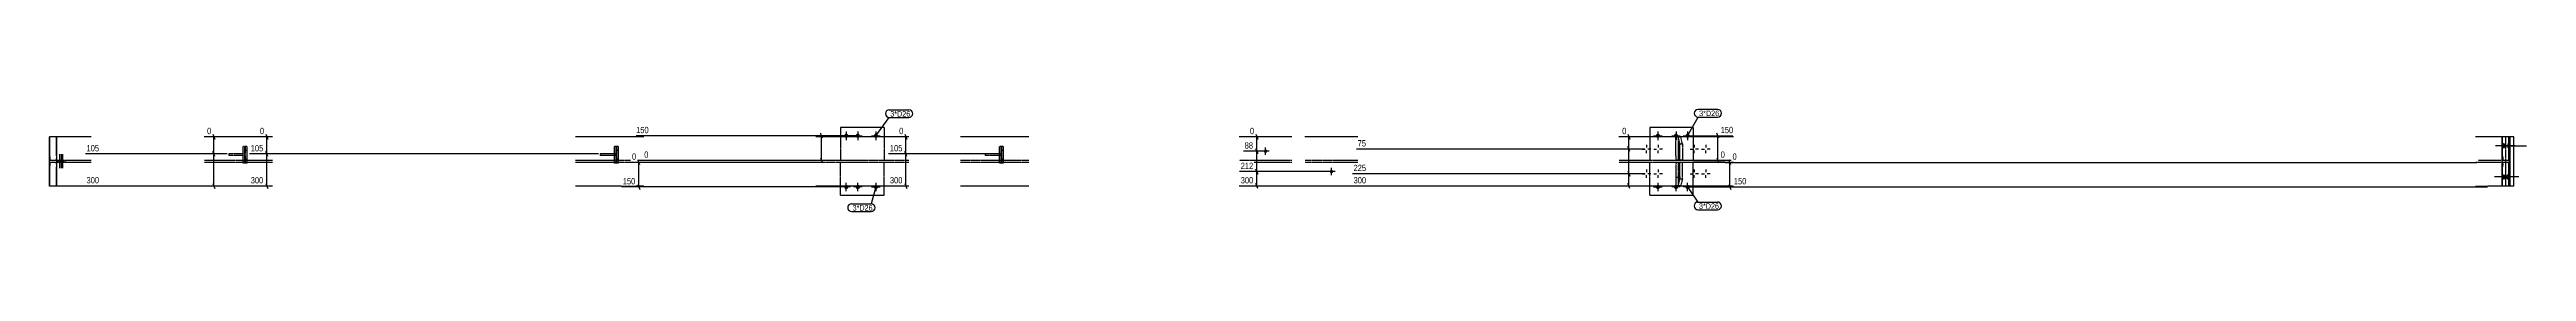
# Model space of a CAD drawing. Header units: millimetres. Extents: x 23 to 83937, y 8 to 4911.
# Drawn here: x 24426 to 39465, y 24 to 647 of the extents above; entities that cross this region are included whole.
import ezdxf

# ---------------------------------------------------------------- set-up
doc = ezdxf.new("R2010")
doc.units = ezdxf.units.MM
doc.linetypes.add('DXK_LINE_DOT2', pattern=[3.9198, 1.9599, -1.9599])
for name, color, linetype in [('MÅLSÆTNING', 7, 'Continuous'), ('STÅL', 7, 'Continuous'), ('TEKST', 7, 'Continuous')]:
    doc.layers.add(name, color=color, linetype=linetype)
doc.styles.add('Arial Narrow', font='ARIALN.TTF', dxfattribs={"height": 0.2})

msp = doc.modelspace()

# ---------------------------------------------------------------- hatches: boundary and pattern name
at = {"layer": 'STÅL', "linetype": 'Continuous'}
for points in [[(29277, 486, -1), (29251, 486, -1)], [(29347, 486, -1), (29321, 486, -1)], [(29457, 486, -1), (29431, 486, -1)], [(34205, 486, -1), (34179, 486, -1)], [(34315, 486, -1), (34289, 486, -1)], [(34385, 486, -1), (34359, 486, -1)], [(31799, 392, -1), (31821, 392, -1)], [(39337, 425), (39337, 422), (39336, 418), (39335, 415), (39334, 413), (39333, 411), (39331, 409), (39329, 409), (39327, 409), (39325, 409), (39323, 411), (39321, 413), (39320, 415), (39319, 418), (39318, 422), (39318, 425), (39318, 428), (39319, 432), (39320, 435), (39321, 437), (39323, 439), (39325, 441), (39327, 441), (39329, 441), (39331, 441), (39333, 439), (39334, 437), (39335, 435), (39336, 432), (39337, 428)], [(39353, 425), (39353, 422), (39353, 418), (39353, 415), (39353, 413), (39352, 411), (39352, 409), (39352, 409), (39351, 409), (39351, 409), (39350, 411), (39350, 413), (39350, 415), (39349, 418), (39349, 422), (39349, 425), (39349, 428), (39349, 432), (39350, 435), (39350, 437), (39350, 439), (39351, 441), (39351, 441), (39352, 441), (39352, 441), (39352, 439), (39353, 437), (39353, 435), (39353, 432), (39353, 428)], [(29251, 174, -1), (29277, 174, -1)], [(29321, 174, -1), (29347, 174, -1)], [(29457, 174, -1), (29431, 174, -1)], [(32199, 268, -1), (32221, 268, -1)], [(34205, 174, -1), (34179, 174, -1)], [(34289, 174, -1), (34315, 174, -1)], [(34359, 174, -1), (34385, 174, -1)], [(39337, 235), (39337, 232), (39336, 228), (39335, 225), (39334, 223), (39333, 221), (39331, 219), (39329, 219), (39327, 219), (39325, 219), (39323, 221), (39321, 223), (39320, 225), (39319, 228), (39318, 232), (39318, 235), (39318, 238), (39319, 242), (39320, 245), (39321, 247), (39323, 249), (39325, 251), (39327, 251), (39329, 251), (39331, 251), (39333, 249), (39334, 247), (39335, 245), (39336, 242), (39337, 238)], [(39360, 235), (39360, 232), (39359, 228), (39358, 225), (39357, 223), (39356, 221), (39354, 219), (39352, 219), (39350, 219), (39349, 219), (39347, 221), (39346, 223), (39344, 225), (39343, 228), (39343, 232), (39343, 235), (39343, 238), (39343, 242), (39344, 245), (39346, 247), (39347, 249), (39349, 251), (39350, 251), (39352, 251), (39354, 251), (39356, 249), (39357, 247), (39358, 245), (39359, 242), (39360, 238)]]:
    msp.add_hatch(color=96, dxfattribs=at).paths.add_polyline_path(points)

# ---------------------------------------------------------------- linework, layer by layer
at = {"layer": 'MÅLSÆTNING', "color": 7, "linetype": 'Continuous'}
for p, q in [((25473, 480), (25383, 480)), ((25418, 495), (25430, 465)), ((25424, 375), (25424, 480)), ((29324, 486), (27988, 486)), ((29119, 471), (29107, 501)), ((29113, 336), (29113, 486)), ((31891, 480), (31715, 480)), ((31750, 495), (31762, 465)), ((34382, 486), (34646, 486)), ((34562, 471), (34550, 501)), ((34556, 336), (34556, 486)), ((25505, 375), (24644, 375)), ((25505, 375), (24644, 375)), ((25430, 360), (25418, 390)), ((25430, 360), (25418, 390)), ((25424, 180), (25424, 375)), ((27759, 375), (25640, 375)), ((25751, 360), (25739, 390)), ((25745, 180), (25745, 375)), ((29094, 324), (27963, 324)), ((28011, 309), (27999, 339)), ((28005, 174), (28005, 324)), ((29107, 351), (29119, 321)), ((30141, 375), (29521, 375)), ((29632, 360), (29620, 390)), ((29626, 180), (29626, 375)), ((34113, 405), (32361, 405)), ((34022, 390), (34010, 420)), ((34016, 255), (34016, 405)), ((34408, 336), (34598, 336)), ((34550, 351), (34562, 321)), ((25489, 180), (24644, 180)), ((25418, 195), (25430, 165)), ((25775, 180), (25640, 180)), ((25739, 195), (25751, 165)), ((29254, 174), (27900, 174)), ((27999, 189), (28011, 159)), ((29636, 180), (29521, 180)), ((29620, 195), (29632, 165)), ((32200, 268), (31651, 268)), ((32223, 180), (31651, 180)), ((31750, 283), (31762, 253)), ((31762, 165), (31750, 195)), ((31756, 180), (31756, 268)), ((34113, 255), (32337, 255)), ((34113, 255), (32337, 255)), ((34092, 180), (32337, 180)), ((34010, 270), (34022, 240)), ((34010, 270), (34022, 240)), ((34022, 165), (34010, 195)), ((34016, 180), (34016, 255)), ((34382, 174), (39228, 174)), ((34622, 189), (34634, 159))]:
    msp.add_line(p, q, dxfattribs=at)
at = {"layer": 'STÅL', "color": 2, "linetype": 'Continuous'}
for p, q in [((24679, 480), (24426, 480)), ((24426, 180), (24426, 480)), ((24429, 363), (24429, 480)), ((24468, 363), (24468, 480)), ((24471, 180), (24471, 480)), ((25780, 480), (25365, 480)), ((28034, 480), (27619, 480)), ((29644, 480), (29079, 480)), ((29494, 536), (29229, 536)), ((29229, 536), (29229, 480)), ((29494, 536), (29494, 480)), ((30372, 480), (29957, 480)), ((31970, 480), (31649, 480)), ((32370, 480), (32049, 480)), ((34651, 480), (33955, 480)), ((34407, 536), (34142, 536)), ((34142, 536), (34142, 480)), ((34407, 536), (34407, 480)), ((39362, 480), (39156, 480)), ((39362, 480), (39364, 480)), ((39362, 180), (39362, 480)), ((39389, 480), (39364, 480)), ((39364, 480), (39364, 180)), ((39389, 180), (39389, 480)), ((24430, 353), (24429, 363)), ((24429, 297), (24430, 307)), ((24430, 344), (24430, 353)), ((24431, 338), (24430, 344)), ((24430, 316), (24431, 322)), ((24430, 307), (24430, 316)), ((24433, 336), (24431, 338)), ((24431, 322), (24433, 324)), ((24465, 336), (24433, 336)), ((24465, 324), (24433, 324)), ((24466, 338), (24465, 336)), ((24465, 324), (24466, 322)), ((24467, 344), (24466, 338)), ((24466, 322), (24467, 316)), ((24468, 353), (24467, 344)), ((24467, 316), (24468, 307)), ((24468, 363), (24468, 353)), ((24468, 307), (24468, 297)), ((24679, 180), (24426, 180)), ((24429, 180), (24429, 297)), ((24468, 180), (24468, 297)), ((25780, 180), (25365, 180)), ((28034, 180), (27619, 180)), ((29644, 180), (29079, 180)), ((29229, 124), (29229, 180)), ((29494, 124), (29494, 180)), ((30372, 180), (29957, 180)), ((31970, 180), (31649, 180)), ((32370, 180), (32049, 180)), ((34651, 180), (33955, 180)), ((34142, 124), (34142, 180)), ((34407, 124), (34407, 180)), ((39362, 180), (39156, 180)), ((39389, 180), (39362, 180)), ((29229, 124), (29494, 124)), ((34142, 124), (34407, 124))]:
    msp.add_line(p, q, dxfattribs=at)
at = {"layer": 'STÅL', "color": 7, "linetype": 'DXK_LINE_DOT2'}
for p, q in [((29229, 480), (29229, 336)), ((29494, 480), (29494, 336)), ((34142, 480), (34142, 336)), ((34301, 364), (34301, 477)), ((34331, 477), (34301, 477)), ((34326, 437), (34316, 477)), ((34316, 364), (34316, 477)), ((34341, 437), (34331, 477)), ((34407, 480), (34407, 336)), ((39315, 480), (39315, 180)), ((39362, 480), (39315, 480)), ((39317, 180), (39317, 480)), ((39320, 363), (39320, 480)), ((39340, 180), (39340, 480)), ((39359, 363), (39359, 480)), ((24679, 336), (24465, 336)), ((24679, 324), (24465, 324)), ((25780, 336), (25365, 336)), ((25780, 324), (25365, 324)), ((25615, 375), (25515, 375)), ((25515, 375), (25515, 365)), ((25615, 365), (25515, 365)), ((25625, 420), (25603, 420)), ((25603, 375), (25603, 420)), ((25603, 365), (25603, 375)), ((25603, 320), (25603, 365)), ((25625, 320), (25603, 320)), ((25613, 320), (25613, 420)), ((25615, 420), (25615, 375)), ((25615, 365), (25615, 375)), ((25615, 365), (25615, 320)), ((25625, 420), (25625, 320)), ((28034, 336), (27619, 336)), ((28034, 324), (27619, 324)), ((27869, 375), (27769, 375)), ((27769, 375), (27769, 365)), ((27869, 365), (27769, 365)), ((27879, 420), (27857, 420)), ((27857, 320), (27857, 420)), ((27857, 365), (27857, 375)), ((27879, 320), (27857, 320)), ((27867, 320), (27867, 420)), ((27869, 420), (27869, 320)), ((27869, 365), (27869, 375)), ((27879, 420), (27879, 320)), ((29229, 336), (29079, 336)), ((29229, 324), (29079, 324)), ((29494, 336), (29229, 336)), ((29494, 324), (29229, 324)), ((29229, 180), (29229, 324)), ((29644, 336), (29494, 336)), ((29494, 180), (29494, 324)), ((29644, 324), (29494, 324)), ((30372, 336), (29957, 336)), ((30372, 324), (29957, 324)), ((30207, 375), (30107, 375)), ((30107, 375), (30107, 365)), ((30207, 365), (30107, 365)), ((30217, 420), (30194, 420)), ((30194, 320), (30194, 420)), ((30194, 365), (30194, 375)), ((30217, 320), (30194, 320)), ((30204, 320), (30204, 420)), ((30207, 420), (30207, 320)), ((30207, 365), (30207, 375)), ((30217, 420), (30217, 320)), ((31970, 336), (31649, 336)), ((31970, 324), (31649, 324)), ((32370, 336), (32049, 336)), ((32370, 324), (32049, 324)), ((34142, 336), (33955, 336)), ((34142, 324), (33955, 324)), ((34407, 336), (34142, 336)), ((34407, 324), (34142, 324)), ((34142, 180), (34142, 324)), ((34301, 364), (34301, 355)), ((34301, 355), (34301, 348)), ((34301, 348), (34302, 342)), ((34302, 318), (34301, 312)), ((34301, 312), (34301, 305)), ((34301, 305), (34301, 296)), ((34302, 342), (34303, 338)), ((34303, 322), (34302, 318)), ((34303, 338), (34304, 337)), ((34304, 323), (34303, 322)), ((34341, 337), (34304, 337)), ((34341, 323), (34304, 323)), ((34316, 355), (34316, 364)), ((34316, 348), (34316, 355)), ((34317, 342), (34316, 348)), ((34316, 312), (34317, 318)), ((34316, 305), (34316, 312)), ((34316, 296), (34316, 305)), ((34318, 338), (34317, 342)), ((34317, 318), (34318, 322)), ((34319, 337), (34318, 338)), ((34318, 322), (34319, 323)), ((34326, 337), (34326, 437)), ((34326, 437), (34341, 437)), ((34326, 223), (34326, 323)), ((34341, 437), (34341, 337)), ((34341, 223), (34341, 323)), ((34651, 336), (34407, 336)), ((34407, 180), (34407, 324)), ((34651, 324), (34407, 324)), ((39356, 336), (39156, 336)), ((39356, 324), (39156, 324)), ((39320, 363), (39321, 353)), ((39321, 307), (39320, 297)), ((39321, 353), (39321, 344)), ((39321, 344), (39322, 338)), ((39322, 322), (39321, 316)), ((39321, 316), (39321, 307)), ((39322, 338), (39324, 336)), ((39324, 324), (39322, 322)), ((39356, 336), (39357, 338)), ((39357, 322), (39356, 324)), ((39357, 338), (39358, 344)), ((39358, 316), (39357, 322)), ((39358, 344), (39359, 353)), ((39359, 307), (39358, 316)), ((39359, 353), (39359, 363)), ((39359, 297), (39359, 307)), ((34301, 296), (34301, 183)), ((34301, 183), (34331, 183)), ((34316, 183), (34316, 296)), ((34316, 183), (34326, 223)), ((34326, 223), (34341, 223)), ((34341, 223), (34331, 183)), ((39362, 180), (39315, 180)), ((39320, 180), (39320, 297)), ((39359, 180), (39359, 297))]:
    msp.add_line(p, q, dxfattribs=at)
at = {"layer": 'STÅL', "color": 96, "linetype": 'Continuous'}
for p, q in [((29238, 486), (29290, 486)), ((29264, 512), (29264, 460)), ((29308, 486), (29360, 486)), ((29334, 512), (29334, 460)), ((29418, 486), (29470, 486)), ((29444, 512), (29444, 460)), ((34166, 486), (34218, 486)), ((34192, 512), (34192, 460)), ((34276, 486), (34328, 486)), ((34302, 512), (34302, 460)), ((34346, 486), (34398, 486)), ((34372, 512), (34372, 460)), ((31832, 392), (31788, 392)), ((31810, 370), (31810, 414)), ((34097, 405), (34114, 405)), ((34123, 431), (34123, 414)), ((34123, 379), (34123, 396)), ((34149, 405), (34131, 405)), ((34167, 405), (34184, 405)), ((34193, 431), (34193, 414)), ((34193, 379), (34193, 396)), ((34219, 405), (34201, 405)), ((34387, 405), (34404, 405)), ((34413, 431), (34413, 414)), ((34413, 379), (34413, 396)), ((34439, 405), (34421, 405)), ((34457, 405), (34474, 405)), ((34483, 431), (34483, 414)), ((34483, 379), (34483, 396)), ((34509, 405), (34491, 405)), ((39396, 425), (39278, 425)), ((39318, 425), (39465, 425)), ((29290, 174), (29238, 174)), ((29264, 148), (29264, 200)), ((29360, 174), (29308, 174)), ((29334, 148), (29334, 200)), ((29418, 174), (29470, 174)), ((29444, 200), (29444, 148)), ((32232, 268), (32188, 268)), ((32210, 246), (32210, 290)), ((34097, 255), (34114, 255)), ((34123, 281), (34123, 264)), ((34123, 229), (34123, 246)), ((34149, 255), (34131, 255)), ((34166, 174), (34218, 174)), ((34167, 255), (34184, 255)), ((34192, 200), (34192, 148)), ((34193, 281), (34193, 264)), ((34193, 229), (34193, 246)), ((34219, 255), (34201, 255)), ((34328, 174), (34276, 174)), ((34302, 148), (34302, 200)), ((34398, 174), (34346, 174)), ((34372, 148), (34372, 200)), ((34387, 255), (34404, 255)), ((34413, 281), (34413, 264)), ((34413, 229), (34413, 246)), ((34439, 255), (34421, 255)), ((34457, 255), (34474, 255)), ((34483, 281), (34483, 264)), ((34483, 229), (34483, 246)), ((34509, 255), (34491, 255)), ((39420, 235), (39272, 235)), ((39396, 235), (39278, 235))]:
    msp.add_line(p, q, dxfattribs=at)
at = {"layer": 'STÅL', "color": 96, "linetype": 'DXK_LINE_DOT2'}
for p, q in [((24477, 324), (24477, 336)), ((24486, 324), (24486, 336)), ((24490, 289), (24490, 374)), ((24495, 324), (24495, 336)), ((24499, 289), (24499, 374)), ((24503, 324), (24503, 336)), ((24508, 289), (24508, 374)), ((24512, 324), (24512, 336)), ((24521, 324), (24521, 336)), ((25627, 396), (25609, 396)), ((25627, 344), (25609, 344)), ((27881, 396), (27863, 396)), ((27881, 344), (27863, 344)), ((30218, 396), (30201, 396)), ((30218, 344), (30201, 344)), ((34300, 234), (34329, 234))]:
    msp.add_line(p, q, dxfattribs=at)

# ---------------------------------------------------------------- next in the draw order: wipeouts: each hides what was drawn before it
at = {"color": 0, "linetype": 'Continuous'}
for points in [[(25415, 488), (25415, 544), (25375, 544), (25375, 488)], [(29104, 494), (29104, 550), (27980, 550), (27980, 494)], [(34000, 413), (34000, 469), (32361, 469), (32361, 413)], [(34654, 494), (34654, 550), (34565, 550), (34565, 494)], [(25729, 383), (25729, 439), (25640, 439), (25640, 383)], [(27996, 332), (27996, 388), (27955, 388), (27955, 332)], [(29610, 383), (29610, 439), (29521, 439), (29521, 383)], [(31740, 276), (31740, 332), (31651, 332), (31651, 276)], [(34000, 263), (34000, 319), (32336, 319), (32336, 263)], [(34606, 344), (34606, 400), (34565, 400), (34565, 344)], [(25408, 188), (25408, 244), (24643, 244), (24643, 188)], [(25729, 188), (25729, 244), (25640, 244), (25640, 188)], [(27988, 182), (27988, 238), (27899, 238), (27899, 182)], [(29610, 188), (29610, 244), (29521, 244), (29521, 188)]]:
    msp.add_wipeout(points, dxfattribs=at).dxf.layer = 'MÅLSÆTNING'
at = {"color": 0}
for points in [[(29409, 30), (29409, 65), (29302, 65), (29302, 30)], [(34548, 41), (34548, 76), (34441, 76), (34441, 41)]]:
    msp.add_wipeout(points, dxfattribs=at).dxf.layer = 'TEKST'

# ---------------------------------------------------------------- next in the draw order: linework, layer by layer
at = {"layer": 'MÅLSÆTNING', "color": 7, "linetype": 'Continuous'}
for p, q in [((25776, 480), (25704, 480)), ((25739, 495), (25751, 465)), ((25745, 375), (25745, 480)), ((29635, 480), (29585, 480)), ((29620, 495), (29632, 465)), ((29626, 375), (29626, 480)), ((31756, 392), (31756, 480)), ((34059, 480), (33975, 480)), ((34010, 495), (34022, 465)), ((34016, 405), (34016, 480)), ((27759, 375), (25640, 375)), ((25751, 360), (25739, 390)), ((29219, 336), (28037, 336)), ((30141, 375), (29521, 375)), ((29632, 360), (29620, 390)), ((31800, 392), (31676, 392)), ((31800, 392), (31676, 392)), ((31762, 377), (31750, 407)), ((31750, 407), (31762, 377)), ((34113, 405), (32361, 405)), ((34022, 390), (34010, 420)), ((34601, 324), (39165, 324)), ((34634, 309), (34622, 339)), ((34628, 174), (34628, 324))]:
    msp.add_line(p, q, dxfattribs=at)

# ---------------------------------------------------------------- next in the draw order: texts
at = {"layer": 'MÅLSÆTNING', "color": 3, "linetype": 'Continuous', "style": 'Arial Narrow'}
for s, p in [('0', (25383, 496)), ('150', (27988, 502)), ('75', (32369, 421)), ('150', (34573, 502)), ('105', (25648, 391)), ('0', (27963, 340)), ('105', (29529, 391)), ('0', (34573, 352)), ('300', (24651, 196)), ('300', (25648, 196)), ('150', (27907, 190)), ('300', (29529, 196))]:
    msp.add_text(s, height=38.2, dxfattribs=at).set_placement(p)

# ---------------------------------------------------------------- next in the draw order: wipeouts: each hides what was drawn before it
at = {"color": 0, "linetype": 'Continuous'}
for points in [[(31740, 188), (31740, 244), (31651, 244), (31651, 188)], [(34000, 188), (34000, 244), (32336, 244), (32336, 188)]]:
    msp.add_wipeout(points, dxfattribs=at).dxf.layer = 'MÅLSÆTNING'
at = {"color": 0}
for points in [[(29409, 30), (29409, 65), (29302, 65), (29302, 30)], [(34548, 41), (34548, 76), (34441, 76), (34441, 41)]]:
    msp.add_wipeout(points, dxfattribs=at).dxf.layer = 'TEKST'

# ---------------------------------------------------------------- next in the draw order: linework, layer by layer
at = {"layer": 'MÅLSÆTNING', "color": 7, "linetype": 'Continuous'}
for p, q in [((31756, 268), (31756, 392)), ((32200, 268), (31651, 268)), ((31762, 253), (31750, 283))]:
    msp.add_line(p, q, dxfattribs=at)
at = {"layer": 'TEKST', "color": 7, "linetype": 'Continuous'}
for p, q in [((29444, 174), (29415, 71)), ((34372, 174), (34435, 82)), ((29296, 71), (29415, 71)), ((29296, 24), (29415, 24)), ((34435, 82), (34554, 82)), ((34435, 35), (34554, 35))]:
    msp.add_line(p, q, dxfattribs=at)
for centre, start, end in [((29296, 48), 90, 270), ((29415, 48), 270, 90), ((34435, 59), 90, 270), ((34554, 59), 270, 90)]:
    msp.add_arc(centre, 23.5, start, end, dxfattribs=at)

# ---------------------------------------------------------------- next in the draw order: texts
at = {"layer": 'MÅLSÆTNING', "color": 3, "linetype": 'Continuous', "style": 'Arial Narrow'}
for s, p in [('212', (31659, 284)), ('225', (32344, 271)), ('300', (31659, 196)), ('300', (32344, 196))]:
    msp.add_text(s, height=38.2, dxfattribs=at).set_placement(p)
at = {"layer": 'TEKST', "color": 3, "style": 'Arial Narrow'}
for p in [(29302, 30), (34441, 41)]:
    msp.add_text('3*D26', height=33.4, dxfattribs=at).set_placement(p)

# ---------------------------------------------------------------- next in the draw order: wipeouts: each hides what was drawn before it
at = {"color": 0, "linetype": 'Continuous'}
for points in [[(25736, 488), (25736, 544), (25696, 544), (25696, 488)], [(29617, 488), (29617, 544), (29577, 544), (29577, 488)], [(31747, 488), (31747, 544), (31707, 544), (31707, 488)], [(34007, 488), (34007, 544), (33967, 544), (33967, 488)], [(25408, 383), (25408, 439), (24643, 439), (24643, 383)], [(29104, 344), (29104, 400), (28029, 400), (28029, 344)], [(39173, 332), (39173, 388), (34637, 388), (34637, 332)], [(39229, 182), (39229, 238), (34645, 238), (34645, 182)]]:
    msp.add_wipeout(points, dxfattribs=at).dxf.layer = 'MÅLSÆTNING'
at = {"color": 0}
msp.add_wipeout([(34549, 606), (34549, 641), (34442, 641), (34442, 606)], dxfattribs=at).dxf.layer = 'TEKST'

# ---------------------------------------------------------------- next in the draw order: texts
at = {"layer": 'MÅLSÆTNING', "color": 3, "linetype": 'Continuous', "style": 'Arial Narrow'}
for s, p in [('0', (25704, 496)), ('0', (29585, 496)), ('0', (31715, 496)), ('0', (33975, 496)), ('105', (24651, 391)), ('0', (28037, 352)), ('0', (34645, 340)), ('150', (34653, 190))]:
    msp.add_text(s, height=38.2, dxfattribs=at).set_placement(p)

# ---------------------------------------------------------------- next in the draw order: wipeouts: each hides what was drawn before it
at = {"color": 0}
msp.add_wipeout([(34549, 606), (34549, 641), (34442, 641), (34442, 606)], dxfattribs=at).dxf.layer = 'TEKST'

# ---------------------------------------------------------------- next in the draw order: linework, layer by layer
at = {"layer": 'TEKST', "color": 7, "linetype": 'Continuous'}
for p, q in [((34436, 647), (34555, 647)), ((34372, 486), (34436, 600)), ((34436, 600), (34555, 600))]:
    msp.add_line(p, q, dxfattribs=at)
for centre, start, end in [((34436, 623), 90, 270), ((34555, 623), 270, 90)]:
    msp.add_arc(centre, 23.5, start, end, dxfattribs=at)

# ---------------------------------------------------------------- next in the draw order: texts
at = {"layer": 'TEKST', "color": 3, "style": 'Arial Narrow'}
msp.add_text('3*D26', height=33.4, dxfattribs=at).set_placement((34442, 606))

# ---------------------------------------------------------------- next in the draw order: wipeouts: each hides what was drawn before it
at = {"color": 0, "linetype": 'Continuous'}
msp.add_wipeout([(31740, 400), (31740, 456), (31675, 456), (31675, 400)], dxfattribs=at).dxf.layer = 'MÅLSÆTNING'
at = {"color": 0}
msp.add_wipeout([(29638, 603), (29638, 638), (29531, 638), (29531, 603)], dxfattribs=at).dxf.layer = 'TEKST'

# ---------------------------------------------------------------- next in the draw order: texts
at = {"layer": 'MÅLSÆTNING', "color": 3, "linetype": 'Continuous', "style": 'Arial Narrow'}
msp.add_text('88', height=38.2, dxfattribs=at).set_placement((31683, 408))

# ---------------------------------------------------------------- next in the draw order: wipeouts: each hides what was drawn before it
at = {"color": 0}
msp.add_wipeout([(29638, 603), (29638, 638), (29531, 638), (29531, 603)], dxfattribs=at).dxf.layer = 'TEKST'

# ---------------------------------------------------------------- next in the draw order: linework, layer by layer
at = {"layer": 'TEKST', "color": 7, "linetype": 'Continuous'}
for p, q in [((29525, 644), (29644, 644)), ((29444, 486), (29525, 597)), ((29525, 597), (29644, 597))]:
    msp.add_line(p, q, dxfattribs=at)
for centre, start, end in [((29525, 621), 90, 270), ((29644, 621), 270, 90)]:
    msp.add_arc(centre, 23.5, start, end, dxfattribs=at)

# ---------------------------------------------------------------- next in the draw order: texts
at = {"layer": 'TEKST', "color": 3, "style": 'Arial Narrow'}
msp.add_text('3*D26', height=33.4, dxfattribs=at).set_placement((29531, 603))

doc.saveas('drawing.dxf')
